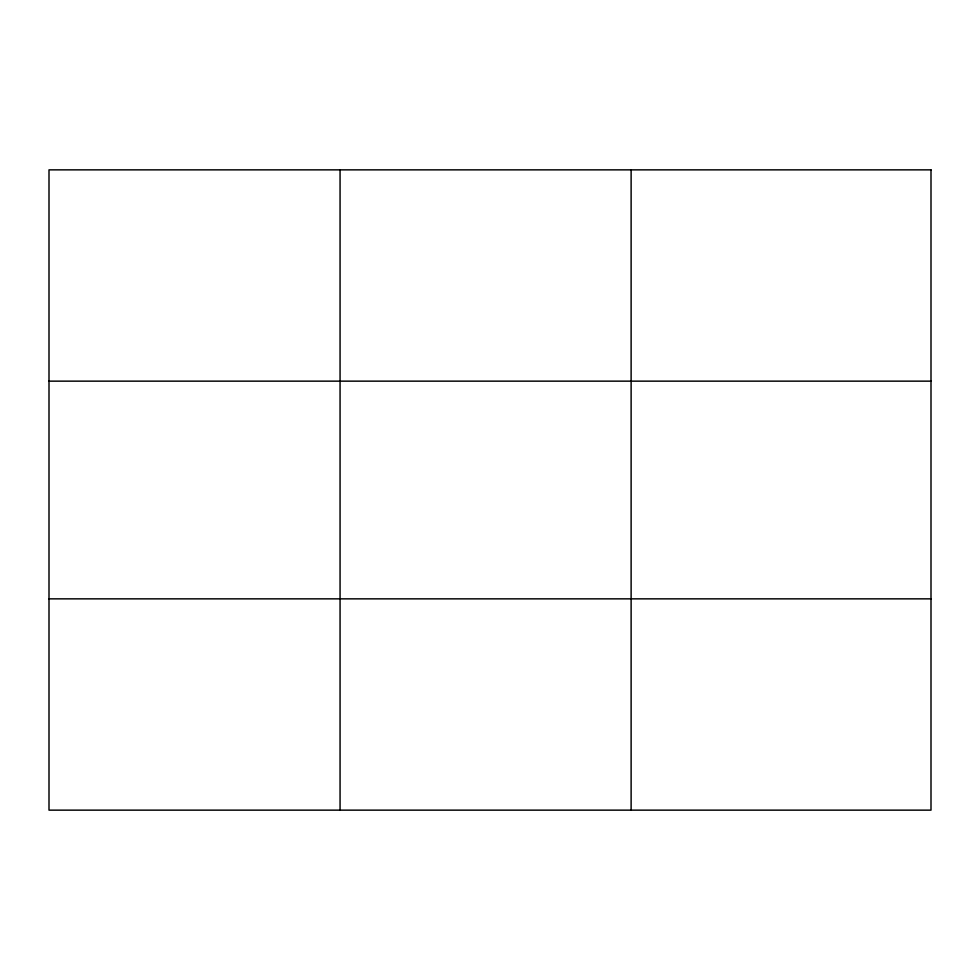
<?xml version="1.0" encoding="UTF-8"?>
<svg xmlns="http://www.w3.org/2000/svg" width="980" height="980" viewBox="0 0 980 980"><rect width="100%" height="100%" fill="white"/><g stroke="black" fill="none" stroke-linecap="round" stroke-linejoin="round"><path stroke-width="1.47" d="M340.06 169.859L340.06 810.142M631.12 169.859L631.12 810.142M49 381.147L931 381.147M49 598.854L931 598.854M931 169.859L931 810.142L49 810.142L49 169.859L931 169.859"/></g></svg>
